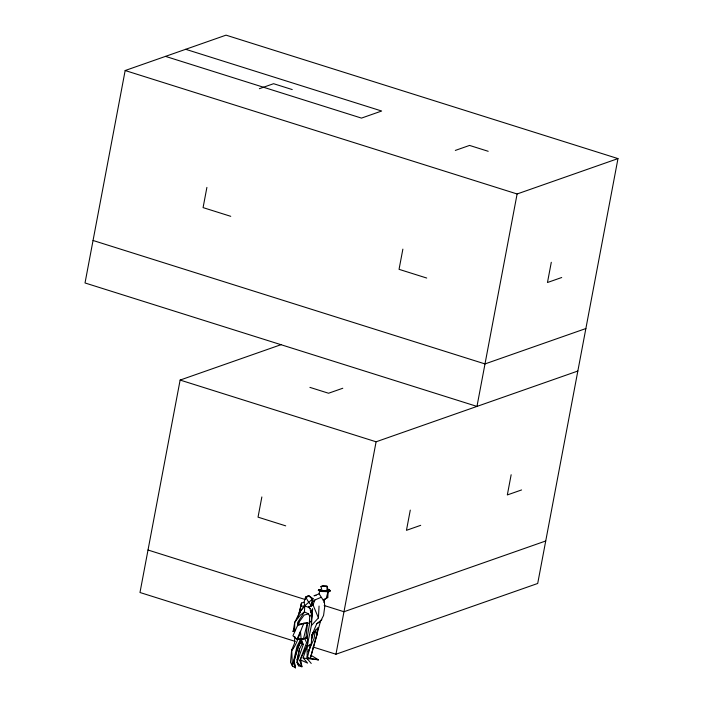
<?xml version="1.0" encoding="UTF-8"?>
<svg xmlns="http://www.w3.org/2000/svg" width="703" height="703" viewBox="0 0 703 703"><rect width="100%" height="100%" fill="white"/><g stroke="black" fill="none" stroke-linecap="round" stroke-linejoin="round"><path stroke-width="1.05" d="M323.907 602.515L323.995 599.272M294.812 636.4L294.531 643.219L291.604 650.354L290.506 662.279L292.386 665.917L295.401 667.85L294.188 660.838L297.967 646.022M300.357 659.889L307.589 663.087L303.098 657.859L307.088 646.338L311.385 625.573L318.433 617.902L319.057 606.065M308.599 613.886L304.109 615.099L297.694 624.062L309.338 623.183L309.715 616.496L308.599 613.886L304.408 611.918L300.269 615.187L294.698 622.383L293.177 631.505L294.698 631.285M308.336 651.892L311.28 643.948L311.807 635.424L316.737 623.781L321.86 619.624M313.02 598.613L304.794 605.705L299.144 612.998L300.805 606.469L304.794 605.705L307.615 607.093L311.772 605.898L313.02 598.613L308.635 595.582L305.594 597.023L304.03 602.243L304.794 605.705L304.408 611.918L297.712 622.419L297.466 625.705L292.94 635.811L296.965 639.291L298.292 638.79L300.752 639.203L292.386 665.917L291.754 650.635C298.125 642.516 299.522 632.199 303.986 623.157L307.536 622.506L305.893 638.333L301.2 639.818L298.292 638.79M301.35 605.221L301.499 603.06L304.03 602.243M326.043 591.39L319.654 590.625L319.127 593.842L323.275 600.3L327.791 597.304L328.169 591.891M311.385 625.573L312.607 609L310.498 612.436M300.322 612.752L300.55 610.696L304.794 605.705M308.389 606.329L310.085 608.499L310.559 611.522L312.202 613.701L311.201 621.224L309.882 621.918L309.338 623.183M324.206 599.255L324.742 606.777L323.556 615.494L320.436 621.505L311.095 655.363L318.477 659.818L310.339 658.403L316.93 635.011L317.967 627.577L311.807 635.424L312.958 632.841M315.208 630.969L314.083 638.561L308.178 651.874M301.429 640.591L302.228 643.693L299.416 649.141L297 662.481L298.626 665.794L301.912 666.769L299.847 660.662L307.65 644.212L307.378 636.364L309.882 621.918M617.981 158.597L226.032 35.15L125.16 70.528L85.019 282.966L476.968 406.413L517.109 193.975L617.981 158.597L537.698 583.472L335.955 654.229L313.02 647.006M206.902 187.402L203.079 207.613L230.751 216.322M280.998 344.69L180.126 380.068L139.985 592.506L295.295 641.426M261.859 496.942L258.036 517.153L285.708 525.862M402.872 249.126L399.049 269.337L426.721 278.045M335.955 654.229L376.096 441.792L577.84 371.035M410.28 510.114L406.457 530.326L420.702 525.326M511.151 474.736L507.329 494.938L521.573 489.947M551.293 262.298L547.47 282.509L561.715 277.509M300.805 606.469L301.499 603.06L299.144 612.998L300.55 610.696L300.111 612.752M299.416 649.141L297.017 660.222L298.371 656.453M292.386 665.917L297.114 646.092L300.752 639.203M311.833 639.071L313.485 632.111M311.095 655.363L310.339 658.403L306.921 656.989M303.468 638.807L307.536 622.506M326.21 598.455L328.152 591.179M297.255 618.341L300.55 610.696L294.698 622.383L294.68 630.872L293.177 631.505L294.065 628.438M301.359 639.748L303.309 644.51L297 662.481L301.912 666.769L300.673 659.502M299.847 660.662L306.605 642.718L304.645 638.315M308.459 607.084L313.002 604.835L314.918 599.94L320.972 597.383M299.381 621.013L297.466 625.705L303.986 623.157M296.965 639.291L300.445 631.329L301.2 639.818M297.483 649.036L302.246 638.719M305.893 638.333L307.378 636.364M310.761 612.919L312.607 609M293.177 631.505L294.311 629.642M291.604 650.354L292.729 648.614M309.715 616.496L312.202 613.701M306.095 597.902L308.635 595.582L312.018 598.947L311.772 605.898L308.722 602.339L305.594 597.023M311.807 602.691L314.918 599.94M320.208 589.738L319.768 590.072L320.243 590.432L322.053 590.792L328.283 590.582L327.027 586.223L322.73 585.52L320.955 586.583L322.053 590.792M320.577 589.545L318.846 589.518C317.308 592.497 326.693 591.205 329.013 591.654L330.419 590.836L329.312 589.703L327.238 589.36M323.275 600.3L327.791 597.304M316.737 623.781L320.436 621.505M311.236 663.439L307.176 658.702L307.088 646.338L311.28 643.948M307.088 646.338L310.418 645.029L307.176 658.702L303.098 657.859M319.127 593.842L313.977 595.775L316.069 595.415M318.846 589.518L318.239 590.397M259.345 88.701L273.581 83.701L292.228 89.571M455.316 150.424L469.551 145.424L488.198 151.294M342.783 388.249L328.547 393.241L309.9 387.371M585.863 328.547L484.991 363.926L93.051 240.479M545.721 540.985L343.978 611.742L324.171 605.503M330.419 590.836L326.86 591.627L319.61 591.109M301.745 638.974L306.701 637.823M320.955 586.583L327.027 586.223L327.106 590.854M328.099 589.703L329.312 589.703M306.877 658.535L318.477 659.818L315.506 659.098M185.689 49.298L381.659 111.021L361.483 118.104L165.513 56.381M125.16 70.528L517.109 193.975M180.126 380.068L376.096 441.792M148.008 550.018L305.41 599.597M299.469 642.735L302.598 643.728M329.013 591.654L322.492 591.109M308.573 607.418L310.085 608.499M302.228 643.693L303.309 644.51M313.002 604.835L318.433 617.902M315.375 629.888L316.93 635.011M297.554 662.085L298.626 665.794M294.021 661.356L295.401 667.85"/></g></svg>
